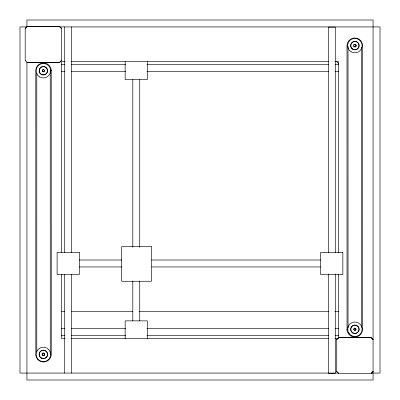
<?xml version="1.0" encoding="UTF-8"?>
<svg xmlns="http://www.w3.org/2000/svg" width="400" height="400" viewBox="0 0 400 400"><rect width="100%" height="100%" fill="white"/><g stroke="black" fill="none" stroke-linecap="round" stroke-linejoin="round"><path stroke-width="0.6" d="M61.54 28.53L59.375 26.32L27.355 26.32L25.19 28.485L25.19 60.55M25.19 28.53L27.355 26.37L59.375 26.32M59.375 62.62L61.54 60.405M25.19 60.505L27.355 62.715L59.375 62.715L61.54 60.505M338.895 337.285L336.73 339.545L338.895 337.285L370.915 337.335L373.075 339.495M336.73 371.47L338.895 373.68L370.915 373.68L373.075 371.47M371.345 373.345L373.075 371.565M59.415 26.925L380 26.925L380 373.075L371.2 373.075M65.28 61.54L61.54 61.54L61.54 252.39M71.52 61.54L328.48 61.54M334.72 61.54L338.46 61.54L338.46 252.39M59.375 62.715L27.355 62.57M61.29 64.71L65.035 64.71M71.285 64.71L125.645 64.71M146.89 64.71L328.715 64.71M334.965 64.71L338.71 64.71M61.29 71.63L65.035 71.63M71.285 71.63L125.645 71.63M146.89 71.63L328.715 71.63M334.965 71.63L338.71 71.63M79.345 260.015L121.74 260.015M151.665 260.015L320.615 260.015M79.345 266.94L121.74 266.94M151.665 266.94L320.615 266.94M61.645 311.69L64.77 311.69M71.645 311.69L132.895 311.69M139.145 311.69L328.52 311.69M334.77 311.69L338.52 311.69M61.29 328.37L65.035 328.37M71.285 328.37L125.645 328.37M146.89 328.37L328.715 328.37M334.965 328.37L338.71 328.37M348.04 329.795L347.04 329.795L347.005 45.03A7.79 7.79 0 0 1 362.435 44.465L362.48 330.28A7.79 7.79 0 0 1 347.035 330.315L347.03 329.26L348.03 329.295M61.29 335.29L65.035 335.29M71.285 335.29L125.645 335.29M146.89 335.29L328.715 335.29M334.965 335.29L338.71 335.29M338.895 337.38L370.915 337.38L373.075 339.595M65.28 338.46L61.54 338.46L61.54 274.22M71.52 338.46L328.48 338.46M334.72 338.46L338.46 338.46L338.46 274.22M338.71 373.075L20 373.075L20 26.925L26.925 26.925L26.925 20L373.075 20L373.075 380L26.925 380L26.925 61.915M336.73 61.71L338.46 63.44M59.81 26.655L61.54 28.435M336.73 371.565L338.46 373.295M50.265 354.875L50.23 70.205L51.23 70.205L51.265 354.97A7.79 7.79 0 0 1 35.83 355.535L35.79 69.72A7.79 7.79 0 0 1 51.235 69.685L51.235 70.74L50.24 70.705L50.24 69.82M361.48 47.39L361.48 327.39M348.04 46.675L348.04 327.92M336.73 339.45L336.73 371.61M335.285 252.705L335.285 27.14L328.365 27.14L328.365 252.705M335.285 273.95L335.285 373.295L328.365 373.295L328.365 273.95M147.39 61.685L147.39 79.6L125.15 79.6L125.15 61.685M147.39 338.785L147.39 320.87L125.15 320.87L125.15 338.785M139.73 79.6L139.73 247.305M139.73 280.97L139.73 320.87M132.81 79.6L132.81 247.305M132.81 280.97L132.81 320.87M71.63 26.925L71.63 252.485M71.63 274.355L71.63 373.075M64.71 26.925L64.71 252.485M64.71 274.355L64.71 373.075M61.54 28.39L61.54 60.55M36.79 73.235L36.79 351.985M349.38 333.425A6.785 6.785 0 0 1 348.745 332.425M355.985 45.88A1.12 1.12 0 0 1 355.875 46.15M355.465 46.56A1.12 1.12 0 0 1 354.905 46.71M354.615 46.67A1.12 1.12 0 0 1 354.345 46.56M354.11 46.38A1.12 1.12 0 0 1 353.935 46.15M353.935 45.03A1.12 1.12 0 0 1 354.11 44.795M354.345 44.62A1.12 1.12 0 0 1 355.985 45.3M355.86 45.845A0.99 0.99 0 0 1 355.76 46.085M354.045 45.095A0.99 0.99 0 0 1 354.205 44.89M355.4 44.735A0.99 0.99 0 0 1 355.86 45.335M44.45 354.7A1.12 1.12 0 0 1 42.285 354.7M42.395 353.85A1.12 1.12 0 0 1 42.575 353.62M42.805 353.44A1.12 1.12 0 0 1 43.925 353.44M44.16 353.62A1.12 1.12 0 0 1 44.335 353.85M44.32 354.665A0.99 0.99 0 0 1 43.86 355.265M43.11 355.365A0.99 0.99 0 0 1 42.41 354.665M151.5 246.645L121.64 246.645L121.64 281.26L151.5 281.26L151.5 246.645M79.345 252.355L57.105 252.355L57.105 274.595L79.345 274.595L79.345 252.355M342.855 252.355L320.615 252.355L320.615 274.595L342.855 274.595L342.855 252.355M351.275 335.545A7.255 7.255 0 0 0 362.155 329.26A7.255 7.255 0 0 0 351.275 322.98A7.255 7.255 0 0 0 351.275 335.545M354.345 330.235A1.12 1.12 0 0 0 356.025 329.26A1.12 1.12 0 0 0 354.345 328.29A1.12 1.12 0 0 0 354.345 330.235M352.86 332.805A4.09 4.09 0 0 0 358.99 329.26A4.09 4.09 0 0 0 352.86 325.72A4.09 4.09 0 0 0 352.86 332.805M352.76 332.975A4.285 4.285 0 0 0 359.19 329.26A4.285 4.285 0 0 0 352.76 325.55A4.285 4.285 0 0 0 352.76 332.975M354.205 329.96A0.99 0.99 0 0 0 355.86 329.52A0.99 0.99 0 0 0 354.65 328.305A0.99 0.99 0 0 0 354.205 329.96M351.275 51.87A7.255 7.255 0 0 0 362.155 45.59A7.255 7.255 0 0 0 351.275 39.31A7.255 7.255 0 0 0 351.275 51.87M352.015 48.48A4.09 4.09 0 0 0 358.855 46.65A4.09 4.09 0 0 0 353.845 41.64A4.09 4.09 0 0 0 352.015 48.48M352.76 49.3A4.285 4.285 0 0 0 359.19 45.59A4.285 4.285 0 0 0 352.76 41.875A4.285 4.285 0 0 0 352.76 49.3M354.055 46.75A1.35 1.35 0 0 0 356.235 45.915A1.35 1.35 0 0 0 354.42 44.44A1.35 1.35 0 0 0 354.055 46.75M39.74 77.02A7.255 7.255 0 0 0 50.62 70.74A7.255 7.255 0 0 0 39.74 64.455A7.255 7.255 0 0 0 39.74 77.02M42.805 71.71A1.12 1.12 0 0 0 44.485 70.74A1.12 1.12 0 0 0 42.805 69.765A1.12 1.12 0 0 0 42.805 71.71M41.32 74.28A4.09 4.09 0 0 0 47.455 70.74A4.09 4.09 0 0 0 41.32 67.195A4.09 4.09 0 0 0 41.32 74.28M41.22 74.45A4.285 4.285 0 0 0 47.65 70.74A4.285 4.285 0 0 0 41.22 67.025A4.285 4.285 0 0 0 41.22 74.45M42.87 71.595A0.99 0.99 0 0 0 44.355 70.74A0.99 0.99 0 0 0 42.87 69.88A0.99 0.99 0 0 0 42.87 71.595M39.74 360.69A7.255 7.255 0 0 0 50.62 354.41A7.255 7.255 0 0 0 39.74 348.13A7.255 7.255 0 0 0 39.74 360.69M41.32 357.95A4.09 4.09 0 0 0 47.455 354.41A4.09 4.09 0 0 0 41.32 350.87A4.09 4.09 0 0 0 41.32 357.95M41.22 358.125A4.285 4.285 0 0 0 47.65 354.41A4.285 4.285 0 0 0 41.22 350.7A4.285 4.285 0 0 0 41.22 358.125M42.515 355.345A1.35 1.35 0 0 0 44.7 354.51A1.35 1.35 0 0 0 42.88 353.04A1.35 1.35 0 0 0 42.515 355.345"/></g></svg>
